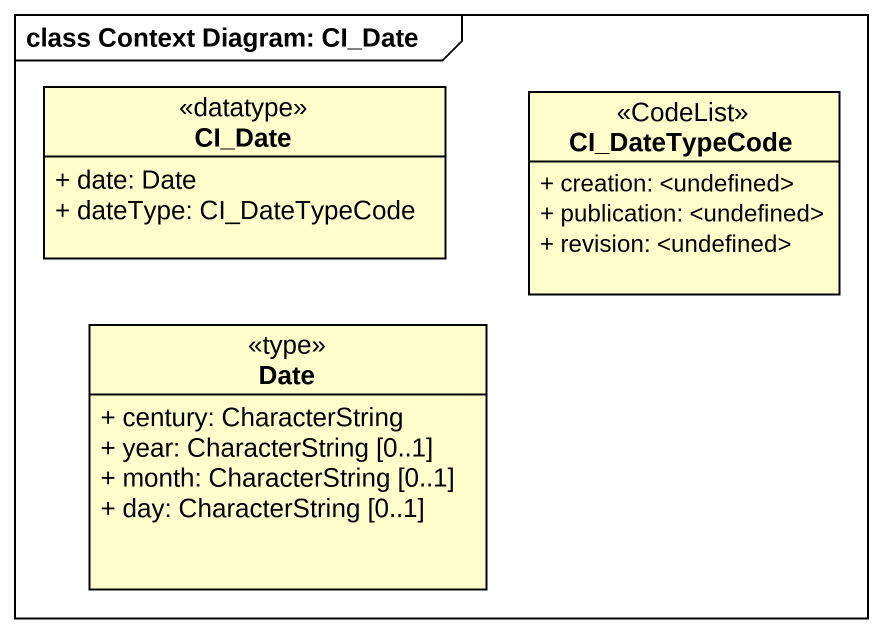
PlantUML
@startuml
mainframe class Context Diagram: CI_Date
hide circle
hide empty members
skinparam classAttributeIconSize 0
class CI_Date <<datatype>> {
  + date: Date
  + dateType: CI_DateTypeCode
}
class CI_DateTypeCode <<CodeList>> {
  + creation: <undefined>
  + publication: <undefined>
  + revision: <undefined>
}
class Date <<type>> {
  + century: CharacterString
  + year: CharacterString [0..1]
  + month: CharacterString [0..1]
  + day: CharacterString [0..1]
}
@enduml
